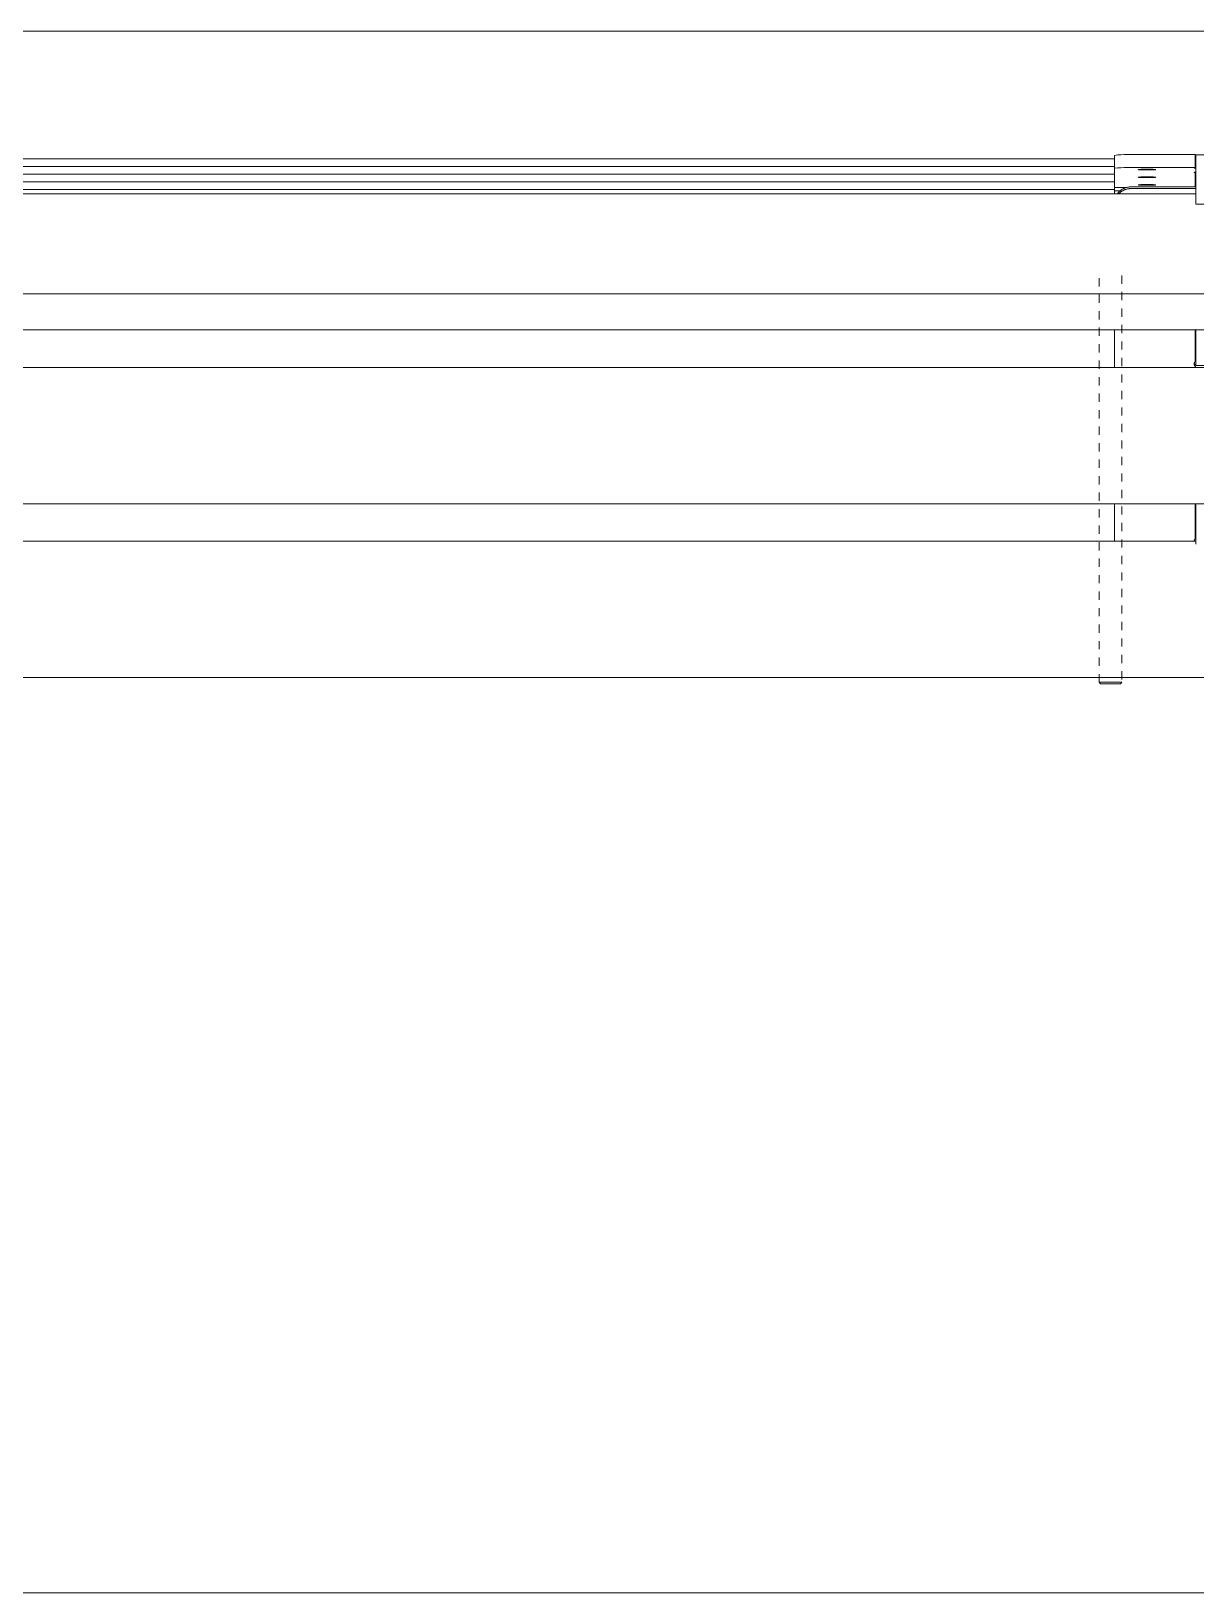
# Model space of a CAD drawing. Header units: inches. Extents: x -12 to 176, y -4 to 123.
# Drawn here: x 55.88 to 69.99, y 99.43 to 118.36 of the extents above; entities that cross this region are included whole.
import ezdxf

# ---------------------------------------------------------------- set-up
doc = ezdxf.new("R2010")
doc.units = ezdxf.units.IN
doc.linetypes.add('HIDDEN', pattern=[1.905, 1.27, -0.635])
doc.layers.add('ZANO_R', color=7, linetype='Continuous', lineweight=0)
doc.layers.add('ZANO_R_przerywana', color=250, linetype='HIDDEN', lineweight=0)

msp = doc.modelspace()

# ---------------------------------------------------------------- linework, layer by layer
at = {"layer": 'ZANO_R'}
for p, q in [((1.60821, 118.36439), (72.2382, 118.36439)), ((69.00985, 116.81625), (38.10431, 116.81625)), ((69.04906, 116.86389), (69.00985, 116.85958)), ((69.00985, 116.85958), (69.00985, 116.70224)), ((69.0884, 116.86688), (69.04906, 116.86389)), ((69.12781, 116.86854), (69.0884, 116.86688)), ((69.16726, 116.86888), (69.12781, 116.86854)), ((69.2067, 116.86789), (69.16726, 116.86888)), ((69.98623, 116.86789), (69.2067, 116.86789)), ((69.98623, 116.71055), (69.98623, 116.86789)), ((69.9941, 116.86065), (69.98623, 116.86091)), ((69.9941, 116.86771), (69.9941, 116.37146)), ((69.9941, 116.86771), (70.3878, 116.86771)), ((69.00985, 116.72315), (38.10431, 116.72315)), ((69.00985, 116.63005), (38.10431, 116.63005)), ((69.04906, 116.70655), (69.00985, 116.70224)), ((69.00985, 116.70224), (69.00985, 116.47072)), ((69.0884, 116.70954), (69.04906, 116.70655)), ((69.12781, 116.7112), (69.0884, 116.70954)), ((69.16726, 116.71154), (69.12781, 116.7112)), ((69.2067, 116.71055), (69.16726, 116.71154)), ((69.98623, 116.71055), (69.2067, 116.71055)), ((69.29725, 116.6873), (69.29726, 116.68732)), ((69.29725, 116.68727), (69.29725, 116.6873)), ((69.29725, 116.68725), (69.29725, 116.68727)), ((69.29726, 116.68722), (69.29725, 116.68725)), ((69.29726, 116.68732), (69.29727, 116.68735)), ((69.29727, 116.6872), (69.29726, 116.68722)), ((69.29727, 116.68735), (69.29728, 116.68737)), ((69.29728, 116.68717), (69.29727, 116.6872)), ((69.29728, 116.68737), (69.29729, 116.6874)), ((69.29729, 116.68715), (69.29728, 116.68717)), ((69.29729, 116.6874), (69.29731, 116.68742)), ((69.29731, 116.68712), (69.29729, 116.68715)), ((69.29731, 116.68742), (69.29733, 116.68745)), ((69.29733, 116.6871), (69.29731, 116.68712)), ((69.29733, 116.68745), (69.29736, 116.68747)), ((69.29736, 116.68707), (69.29733, 116.6871)), ((69.29736, 116.68747), (69.29738, 116.6875)), ((69.29738, 116.68705), (69.29736, 116.68707)), ((69.29738, 116.6875), (69.29742, 116.68752)), ((69.29742, 116.68702), (69.29738, 116.68705)), ((69.29742, 116.68752), (69.29745, 116.68755)), ((69.29745, 116.687), (69.29742, 116.68702)), ((69.29745, 116.68755), (69.29749, 116.68757)), ((69.29749, 116.68697), (69.29745, 116.687)), ((69.29749, 116.68757), (69.29753, 116.6876)), ((69.29753, 116.68695), (69.29749, 116.68697)), ((69.29753, 116.6876), (69.29758, 116.68763)), ((69.29758, 116.68692), (69.29753, 116.68695)), ((69.29758, 116.68763), (69.29763, 116.68765)), ((69.29763, 116.6869), (69.29758, 116.68692)), ((69.29763, 116.68765), (69.29768, 116.68768)), ((69.29768, 116.68687), (69.29763, 116.6869)), ((69.29768, 116.68768), (69.29774, 116.6877)), ((69.29774, 116.68684), (69.29768, 116.68687)), ((69.29774, 116.6877), (69.2978, 116.68773)), ((69.2978, 116.68682), (69.29774, 116.68684)), ((69.2978, 116.68773), (69.29786, 116.68775)), ((69.29786, 116.68679), (69.2978, 116.68682)), ((69.29786, 116.68775), (69.29793, 116.68778)), ((69.29793, 116.68677), (69.29786, 116.68679)), ((69.29793, 116.68778), (69.29807, 116.68783)), ((69.29807, 116.68672), (69.29793, 116.68677)), ((69.29807, 116.68783), (69.29823, 116.68788)), ((69.29823, 116.68666), (69.29807, 116.68672)), ((69.29823, 116.68788), (69.29841, 116.68793)), ((69.29841, 116.68661), (69.29823, 116.68666)), ((69.29841, 116.68793), (69.2986, 116.68799)), ((69.2986, 116.68656), (69.29841, 116.68661)), ((69.2986, 116.68799), (69.29903, 116.68809)), ((69.29903, 116.68646), (69.2986, 116.68656)), ((69.29903, 116.68809), (69.29951, 116.68819)), ((69.29951, 116.68635), (69.29903, 116.68646)), ((69.29951, 116.68819), (69.30006, 116.6883)), ((69.30006, 116.68625), (69.29951, 116.68635)), ((69.30006, 116.6883), (69.30135, 116.68851)), ((69.30135, 116.68604), (69.30006, 116.68625)), ((69.30135, 116.68851), (69.3029, 116.68872)), ((69.3029, 116.68583), (69.30135, 116.68604)), ((69.3029, 116.68872), (69.30471, 116.68893)), ((69.30471, 116.68562), (69.3029, 116.68583)), ((69.30471, 116.68893), (69.30913, 116.68934)), ((69.30913, 116.68521), (69.30471, 116.68562)), ((69.30913, 116.68934), (69.31458, 116.68973)), ((69.31458, 116.68482), (69.30913, 116.68521)), ((69.31458, 116.68973), (69.32838, 116.69045)), ((69.32838, 116.6841), (69.31458, 116.68482)), ((69.32838, 116.69045), (69.36442, 116.69145)), ((69.36442, 116.6831), (69.32838, 116.6841)), ((69.36442, 116.69145), (69.40355, 116.69176)), ((69.40355, 116.68278), (69.36442, 116.6831)), ((69.40355, 116.69176), (69.44268, 116.69145)), ((69.44268, 116.6831), (69.40355, 116.68278)), ((69.44268, 116.69145), (69.47871, 116.69045)), ((69.47871, 116.6841), (69.44268, 116.6831)), ((69.47871, 116.69045), (69.49252, 116.68973)), ((69.49252, 116.68482), (69.47871, 116.6841)), ((69.49252, 116.68973), (69.49797, 116.68934)), ((69.49797, 116.68521), (69.49252, 116.68482)), ((69.49797, 116.68934), (69.50239, 116.68893)), ((69.50239, 116.68562), (69.49797, 116.68521)), ((69.50239, 116.68893), (69.5042, 116.68872)), ((69.5042, 116.68583), (69.50239, 116.68562)), ((69.5042, 116.68872), (69.50575, 116.68851)), ((69.50575, 116.68604), (69.5042, 116.68583)), ((69.50575, 116.68851), (69.50704, 116.6883)), ((69.50704, 116.68625), (69.50575, 116.68604)), ((69.50704, 116.6883), (69.50759, 116.68819)), ((69.50759, 116.68635), (69.50704, 116.68625)), ((69.50759, 116.68819), (69.50807, 116.68809)), ((69.50807, 116.68646), (69.50759, 116.68635)), ((69.50807, 116.68809), (69.5085, 116.68799)), ((69.5085, 116.68656), (69.50807, 116.68646)), ((69.5085, 116.68799), (69.50869, 116.68793)), ((69.50869, 116.68661), (69.5085, 116.68656)), ((69.50869, 116.68793), (69.50887, 116.68788)), ((69.50887, 116.68666), (69.50869, 116.68661)), ((69.50887, 116.68788), (69.50903, 116.68783)), ((69.50903, 116.68672), (69.50887, 116.68666)), ((69.50903, 116.68783), (69.50917, 116.68778)), ((69.50917, 116.68677), (69.50903, 116.68672)), ((69.50917, 116.68778), (69.50924, 116.68775)), ((69.50924, 116.68679), (69.50917, 116.68677)), ((69.50924, 116.68775), (69.5093, 116.68773)), ((69.5093, 116.68682), (69.50924, 116.68679)), ((69.5093, 116.68773), (69.50936, 116.6877)), ((69.50936, 116.68684), (69.5093, 116.68682)), ((69.50936, 116.6877), (69.50942, 116.68768)), ((69.50942, 116.68687), (69.50936, 116.68684)), ((69.50942, 116.68768), (69.50947, 116.68765)), ((69.50947, 116.6869), (69.50942, 116.68687)), ((69.50947, 116.68765), (69.50952, 116.68763)), ((69.50952, 116.68692), (69.50947, 116.6869)), ((69.50952, 116.68763), (69.50957, 116.6876)), ((69.50957, 116.68695), (69.50952, 116.68692)), ((69.50957, 116.6876), (69.50961, 116.68757)), ((69.50961, 116.68697), (69.50957, 116.68695)), ((69.50961, 116.68757), (69.50965, 116.68755)), ((69.50965, 116.687), (69.50961, 116.68697)), ((69.50965, 116.68755), (69.50968, 116.68752)), ((69.50968, 116.68702), (69.50965, 116.687)), ((69.50968, 116.68752), (69.50972, 116.6875)), ((69.50972, 116.68705), (69.50968, 116.68702)), ((69.50972, 116.6875), (69.50974, 116.68747)), ((69.50974, 116.68707), (69.50972, 116.68705)), ((69.50974, 116.68747), (69.50977, 116.68745)), ((69.50977, 116.6871), (69.50974, 116.68707)), ((69.50977, 116.68745), (69.50979, 116.68742)), ((69.50979, 116.68712), (69.50977, 116.6871)), ((69.50979, 116.68742), (69.50981, 116.6874)), ((69.50981, 116.68715), (69.50979, 116.68712)), ((69.50981, 116.6874), (69.50982, 116.68737)), ((69.50982, 116.68717), (69.50981, 116.68715)), ((69.50982, 116.68737), (69.50983, 116.68735)), ((69.50983, 116.6872), (69.50982, 116.68717)), ((69.50983, 116.68735), (69.50984, 116.68732)), ((69.50984, 116.68722), (69.50983, 116.6872)), ((69.50984, 116.68732), (69.50985, 116.6873)), ((69.50985, 116.68725), (69.50984, 116.68722)), ((69.50985, 116.6873), (69.50985, 116.68727)), ((69.50985, 116.68727), (69.50985, 116.68725)), ((69.9747, 116.70477), (69.97471, 116.70478)), ((69.9747, 116.70476), (69.9747, 116.70477)), ((69.9747, 116.70475), (69.9747, 116.70476)), ((69.9747, 116.70474), (69.9747, 116.70475)), ((69.9747, 116.70473), (69.9747, 116.70474)), ((69.9747, 116.70472), (69.9747, 116.70473)), ((69.9747, 116.70471), (69.9747, 116.70472)), ((69.97471, 116.7047), (69.9747, 116.70471)), ((69.9747, 116.65321), (69.9747, 116.65322)), ((69.9747, 116.65322), (69.97471, 116.65322)), ((69.9747, 116.6532), (69.9747, 116.65321)), ((69.9747, 116.65319), (69.9747, 116.6532)), ((69.9747, 116.65318), (69.9747, 116.65319)), ((69.9747, 116.65317), (69.9747, 116.65318)), ((69.9747, 116.65318), (69.9747, 116.65318)), ((69.9747, 116.65316), (69.9747, 116.65317)), ((69.9747, 116.65315), (69.9747, 116.65316)), ((69.97471, 116.65314), (69.9747, 116.65315)), ((69.97471, 116.70478), (69.97472, 116.7048)), ((69.97472, 116.70469), (69.97471, 116.7047)), ((69.97471, 116.65323), (69.97472, 116.65324)), ((69.97471, 116.65322), (69.97471, 116.65323)), ((69.97472, 116.65313), (69.97471, 116.65314)), ((69.97471, 116.65314), (69.97471, 116.65314)), ((69.97472, 116.7048), (69.97473, 116.70481)), ((69.97473, 116.70468), (69.97472, 116.70469)), ((69.97472, 116.65324), (69.97473, 116.65325)), ((69.97472, 116.65312), (69.97472, 116.65313)), ((69.97473, 116.65311), (69.97472, 116.65312)), ((69.97473, 116.70481), (69.97474, 116.70482)), ((69.97474, 116.70467), (69.97473, 116.70468)), ((69.97473, 116.65325), (69.97474, 116.65326)), ((69.97473, 116.65325), (69.97473, 116.65325)), ((69.97474, 116.65311), (69.97473, 116.65311)), ((69.97474, 116.70482), (69.97475, 116.70483)), ((69.97475, 116.70466), (69.97474, 116.70467)), ((69.97474, 116.65326), (69.97475, 116.65327)), ((69.97474, 116.6531), (69.97474, 116.65311)), ((69.97475, 116.65309), (69.97474, 116.6531)), ((69.97475, 116.70483), (69.97476, 116.70484)), ((69.97476, 116.70464), (69.97475, 116.70466)), ((69.97475, 116.65327), (69.97476, 116.65328)), ((69.97477, 116.65308), (69.97475, 116.65309)), ((69.97476, 116.70484), (69.97478, 116.70485)), ((69.97478, 116.70463), (69.97476, 116.70464)), ((69.97476, 116.65328), (69.97477, 116.65329)), ((69.97477, 116.65329), (69.97479, 116.65329)), ((69.97478, 116.65307), (69.97477, 116.65308)), ((69.97478, 116.70485), (69.9748, 116.70486)), ((69.9748, 116.70462), (69.97478, 116.70463)), ((69.97479, 116.65307), (69.97478, 116.65307)), ((69.97479, 116.65329), (69.9748, 116.6533)), ((69.9748, 116.65306), (69.97479, 116.65307)), ((69.9748, 116.70486), (69.97481, 116.70487)), ((69.97481, 116.70461), (69.9748, 116.70462)), ((69.9748, 116.6533), (69.97481, 116.65331)), ((69.97482, 116.65305), (69.9748, 116.65306)), ((69.97481, 116.70487), (69.97484, 116.70488)), ((69.97484, 116.7046), (69.97481, 116.70461)), ((69.97481, 116.65331), (69.97483, 116.65332)), ((69.97483, 116.65304), (69.97482, 116.65305)), ((69.97483, 116.65332), (69.97484, 116.65332)), ((69.97485, 116.65304), (69.97483, 116.65304)), ((69.97484, 116.70488), (69.97486, 116.70489)), ((69.97486, 116.70459), (69.97484, 116.7046)), ((69.97484, 116.65332), (69.97486, 116.65333)), ((69.97486, 116.65303), (69.97485, 116.65304)), ((69.97486, 116.70489), (69.97488, 116.7049)), ((69.97488, 116.70458), (69.97486, 116.70459)), ((69.97486, 116.65333), (69.97488, 116.65334)), ((69.97488, 116.65302), (69.97486, 116.65303)), ((69.97488, 116.7049), (69.97491, 116.70491)), ((69.97491, 116.70457), (69.97488, 116.70458)), ((69.97488, 116.65334), (69.97491, 116.65335)), ((69.9749, 116.65301), (69.97488, 116.65302)), ((69.97494, 116.653), (69.9749, 116.65301)), ((69.97491, 116.70491), (69.97493, 116.70492)), ((69.97493, 116.70456), (69.97491, 116.70457)), ((69.97491, 116.65335), (69.97495, 116.65337)), ((69.97493, 116.70492), (69.97496, 116.70493)), ((69.97496, 116.70455), (69.97493, 116.70456)), ((69.97498, 116.65298), (69.97494, 116.653)), ((69.97495, 116.65337), (69.97499, 116.65338)), ((69.97496, 116.70493), (69.97502, 116.70496)), ((69.97502, 116.70453), (69.97496, 116.70455)), ((69.97503, 116.65297), (69.97498, 116.65298)), ((69.97499, 116.65338), (69.97504, 116.6534)), ((69.97502, 116.70496), (69.97509, 116.70498)), ((69.97509, 116.70451), (69.97502, 116.70453)), ((69.97508, 116.65295), (69.97503, 116.65297)), ((69.97504, 116.6534), (69.97509, 116.65342)), ((69.97519, 116.65292), (69.97508, 116.65295)), ((69.97509, 116.70498), (69.97517, 116.705)), ((69.97517, 116.70448), (69.97509, 116.70451)), ((69.97509, 116.65342), (69.9752, 116.65345)), ((69.97517, 116.705), (69.97525, 116.70502)), ((69.97525, 116.70446), (69.97517, 116.70448)), ((69.97531, 116.65289), (69.97519, 116.65292)), ((69.9752, 116.65345), (69.97532, 116.65348)), ((69.97525, 116.70502), (69.97534, 116.70504)), ((69.97534, 116.70444), (69.97525, 116.70446)), ((69.97545, 116.65286), (69.97531, 116.65289)), ((69.97532, 116.65348), (69.97546, 116.65351)), ((69.97534, 116.70504), (69.97553, 116.70508)), ((69.97553, 116.7044), (69.97534, 116.70444)), ((69.97577, 116.65279), (69.97545, 116.65286)), ((69.97546, 116.65351), (69.9756, 116.65354)), ((69.97553, 116.70508), (69.97575, 116.70512)), ((69.97575, 116.70436), (69.97553, 116.7044)), ((69.9756, 116.65354), (69.97593, 116.65359)), ((69.97575, 116.70512), (69.97599, 116.70516)), ((69.97599, 116.70432), (69.97575, 116.70436)), ((69.97615, 116.65273), (69.97577, 116.65279)), ((69.97593, 116.65359), (69.97631, 116.65365)), ((69.97599, 116.70516), (69.97655, 116.70525)), ((69.97655, 116.70424), (69.97599, 116.70432)), ((69.97705, 116.65261), (69.97615, 116.65273)), ((69.97631, 116.65365), (69.97673, 116.65371)), ((69.97655, 116.70525), (69.97793, 116.7054)), ((69.97793, 116.70408), (69.97655, 116.70424)), ((69.97673, 116.65371), (69.97769, 116.65382)), ((69.97816, 116.6525), (69.97705, 116.65261)), ((69.97769, 116.65382), (69.9941, 116.65461)), ((69.97793, 116.7054), (69.97964, 116.70555)), ((69.97964, 116.70393), (69.97793, 116.70408)), ((69.97947, 116.65239), (69.97816, 116.6525)), ((69.98258, 116.65218), (69.97947, 116.65239)), ((69.97964, 116.70555), (69.98623, 116.70592)), ((69.98623, 116.70357), (69.97964, 116.70393)), ((69.98623, 116.652), (69.98258, 116.65218)), ((69.98623, 116.70592), (69.98623, 116.71055)), ((69.9941, 116.70331), (69.98623, 116.70357)), ((69.98623, 116.652), (69.98623, 116.65436)), ((69.98623, 116.477), (69.98623, 116.652)), ((69.9941, 116.63005), (69.98623, 116.63005)), ((69.00985, 116.53695), (38.10431, 116.53695)), ((69.00985, 116.44385), (38.10431, 116.44385)), ((69.00985, 116.47072), (69.00985, 116.42929)), ((69.00985, 116.47072), (69.15201, 116.46932)), ((69.08269, 116.43338), (69.08798, 116.43749)), ((69.08798, 116.43749), (69.0934, 116.44142)), ((69.0934, 116.44142), (69.09896, 116.44517)), ((69.09896, 116.44517), (69.10464, 116.44872)), ((69.10464, 116.44872), (69.11044, 116.45208)), ((69.11044, 116.45208), (69.11635, 116.45524)), ((69.11635, 116.45524), (69.12236, 116.45819)), ((69.11653, 116.43438), (69.12254, 116.43732)), ((69.12236, 116.45819), (69.12847, 116.46095)), ((69.12254, 116.43732), (69.12864, 116.44006)), ((69.12847, 116.46095), (69.13467, 116.46349)), ((69.12864, 116.44006), (69.13482, 116.44259)), ((69.13467, 116.46349), (69.14096, 116.46582)), ((69.13482, 116.44259), (69.1411, 116.44491)), ((69.14096, 116.46582), (69.14731, 116.46793)), ((69.1411, 116.44491), (69.14744, 116.44702)), ((69.14731, 116.46793), (69.15374, 116.46983)), ((69.14744, 116.44702), (69.15385, 116.44891)), ((69.15374, 116.46983), (69.16023, 116.47151)), ((69.15385, 116.44891), (69.16033, 116.45058)), ((69.16023, 116.47151), (69.16677, 116.47297)), ((69.16033, 116.45058), (69.16685, 116.45204)), ((69.16677, 116.47297), (69.17335, 116.47421)), ((69.16685, 116.45204), (69.17342, 116.45327)), ((69.17335, 116.47421), (69.17998, 116.47522)), ((69.17342, 116.45327), (69.18003, 116.45428)), ((69.17998, 116.47522), (69.18663, 116.47601)), ((69.18003, 116.45428), (69.18667, 116.45506)), ((69.18663, 116.47601), (69.19331, 116.47657)), ((69.18667, 116.45506), (69.19334, 116.45562)), ((69.19331, 116.47657), (69.2, 116.4769)), ((69.19334, 116.45562), (69.20001, 116.45595)), ((69.2, 116.4769), (69.2067, 116.477)), ((69.20001, 116.45595), (69.2067, 116.45606)), ((69.2067, 116.477), (69.9941, 116.477)), ((69.2067, 116.45606), (69.9941, 116.45606)), ((69.29725, 116.5942), (69.29726, 116.59422)), ((69.29725, 116.59417), (69.29725, 116.5942)), ((69.29725, 116.59415), (69.29725, 116.59417)), ((69.29726, 116.59412), (69.29725, 116.59415)), ((69.29725, 116.5011), (69.29726, 116.50112)), ((69.29725, 116.50107), (69.29725, 116.5011)), ((69.29725, 116.50105), (69.29725, 116.50107)), ((69.29726, 116.50102), (69.29725, 116.50105)), ((69.29726, 116.59422), (69.29727, 116.59425)), ((69.29727, 116.5941), (69.29726, 116.59412)), ((69.29726, 116.50112), (69.29727, 116.50115)), ((69.29727, 116.501), (69.29726, 116.50102)), ((69.29727, 116.59425), (69.29728, 116.59427)), ((69.29728, 116.59407), (69.29727, 116.5941)), ((69.29727, 116.50115), (69.29728, 116.50117)), ((69.29728, 116.50097), (69.29727, 116.501)), ((69.29728, 116.59427), (69.29729, 116.5943)), ((69.29729, 116.59405), (69.29728, 116.59407)), ((69.29728, 116.50117), (69.29729, 116.5012)), ((69.29729, 116.50095), (69.29728, 116.50097)), ((69.29729, 116.5943), (69.29731, 116.59432)), ((69.29731, 116.59402), (69.29729, 116.59405)), ((69.29729, 116.5012), (69.29731, 116.50122)), ((69.29731, 116.50092), (69.29729, 116.50095)), ((69.29731, 116.59432), (69.29733, 116.59435)), ((69.29733, 116.594), (69.29731, 116.59402)), ((69.29731, 116.50122), (69.29733, 116.50125)), ((69.29733, 116.5009), (69.29731, 116.50092)), ((69.29733, 116.59435), (69.29736, 116.59437)), ((69.29736, 116.59397), (69.29733, 116.594)), ((69.29733, 116.50125), (69.29736, 116.50127)), ((69.29736, 116.50087), (69.29733, 116.5009)), ((69.29736, 116.59437), (69.29738, 116.5944)), ((69.29738, 116.59395), (69.29736, 116.59397)), ((69.29736, 116.50127), (69.29738, 116.5013)), ((69.29738, 116.50085), (69.29736, 116.50087)), ((69.29738, 116.5944), (69.29742, 116.59442)), ((69.29742, 116.59392), (69.29738, 116.59395)), ((69.29738, 116.5013), (69.29742, 116.50132)), ((69.29742, 116.50082), (69.29738, 116.50085)), ((69.29742, 116.59442), (69.29745, 116.59445)), ((69.29745, 116.5939), (69.29742, 116.59392)), ((69.29742, 116.50132), (69.29745, 116.50135)), ((69.29745, 116.5008), (69.29742, 116.50082)), ((69.29745, 116.59445), (69.29749, 116.59447)), ((69.29749, 116.59387), (69.29745, 116.5939)), ((69.29745, 116.50135), (69.29749, 116.50138)), ((69.29749, 116.50077), (69.29745, 116.5008)), ((69.29749, 116.59447), (69.29753, 116.5945)), ((69.29753, 116.59385), (69.29749, 116.59387)), ((69.29749, 116.50138), (69.29753, 116.5014)), ((69.29753, 116.50075), (69.29749, 116.50077)), ((69.29753, 116.5945), (69.29758, 116.59453)), ((69.29758, 116.59382), (69.29753, 116.59385)), ((69.29753, 116.5014), (69.29758, 116.50143)), ((69.29758, 116.50072), (69.29753, 116.50075)), ((69.29758, 116.59453), (69.29763, 116.59455)), ((69.29763, 116.5938), (69.29758, 116.59382)), ((69.29758, 116.50143), (69.29763, 116.50145)), ((69.29763, 116.5007), (69.29758, 116.50072)), ((69.29763, 116.59455), (69.29768, 116.59458)), ((69.29768, 116.59377), (69.29763, 116.5938)), ((69.29763, 116.50145), (69.29768, 116.50148)), ((69.29768, 116.50067), (69.29763, 116.5007)), ((69.29768, 116.59458), (69.29774, 116.5946)), ((69.29774, 116.59374), (69.29768, 116.59377)), ((69.29768, 116.50148), (69.29774, 116.5015)), ((69.29774, 116.50064), (69.29768, 116.50067)), ((69.29774, 116.5946), (69.2978, 116.59463)), ((69.2978, 116.59372), (69.29774, 116.59374)), ((69.29774, 116.5015), (69.2978, 116.50153)), ((69.2978, 116.50062), (69.29774, 116.50064)), ((69.2978, 116.59463), (69.29786, 116.59465)), ((69.29786, 116.59369), (69.2978, 116.59372)), ((69.2978, 116.50153), (69.29786, 116.50155)), ((69.29786, 116.50059), (69.2978, 116.50062)), ((69.29786, 116.59465), (69.29793, 116.59468)), ((69.29793, 116.59367), (69.29786, 116.59369)), ((69.29786, 116.50155), (69.29793, 116.50158)), ((69.29793, 116.50057), (69.29786, 116.50059)), ((69.29793, 116.59468), (69.29807, 116.59473)), ((69.29807, 116.59362), (69.29793, 116.59367)), ((69.29793, 116.50158), (69.29807, 116.50163)), ((69.29807, 116.50052), (69.29793, 116.50057)), ((69.29807, 116.59473), (69.29823, 116.59478)), ((69.29823, 116.59356), (69.29807, 116.59362)), ((69.29807, 116.50163), (69.29823, 116.50168)), ((69.29823, 116.50046), (69.29807, 116.50052)), ((69.29823, 116.59478), (69.29841, 116.59483)), ((69.29841, 116.59351), (69.29823, 116.59356)), ((69.29823, 116.50168), (69.29841, 116.50173)), ((69.29841, 116.50041), (69.29823, 116.50046)), ((69.29841, 116.59483), (69.2986, 116.59489)), ((69.2986, 116.59346), (69.29841, 116.59351)), ((69.29841, 116.50173), (69.2986, 116.50179)), ((69.2986, 116.50036), (69.29841, 116.50041)), ((69.2986, 116.59489), (69.29903, 116.59499)), ((69.29903, 116.59336), (69.2986, 116.59346)), ((69.2986, 116.50179), (69.29903, 116.50189)), ((69.29903, 116.50026), (69.2986, 116.50036)), ((69.29903, 116.59499), (69.29951, 116.59509)), ((69.29951, 116.59325), (69.29903, 116.59336)), ((69.29903, 116.50189), (69.29951, 116.50199)), ((69.29951, 116.50015), (69.29903, 116.50026)), ((69.29951, 116.59509), (69.30006, 116.5952)), ((69.30006, 116.59315), (69.29951, 116.59325)), ((69.29951, 116.50199), (69.30006, 116.5021)), ((69.30006, 116.50005), (69.29951, 116.50015)), ((69.30006, 116.5952), (69.30135, 116.59541)), ((69.30135, 116.59294), (69.30006, 116.59315)), ((69.30006, 116.5021), (69.30135, 116.50231)), ((69.30135, 116.49984), (69.30006, 116.50005)), ((69.30135, 116.59541), (69.3029, 116.59562)), ((69.3029, 116.59273), (69.30135, 116.59294)), ((69.30135, 116.50231), (69.3029, 116.50252)), ((69.3029, 116.49963), (69.30135, 116.49984)), ((69.3029, 116.59562), (69.30471, 116.59583)), ((69.30471, 116.59252), (69.3029, 116.59273)), ((69.3029, 116.50252), (69.30471, 116.50273)), ((69.30471, 116.49942), (69.3029, 116.49963)), ((69.30471, 116.59583), (69.30913, 116.59624)), ((69.30913, 116.59211), (69.30471, 116.59252)), ((69.30471, 116.50273), (69.30913, 116.50314)), ((69.30913, 116.49901), (69.30471, 116.49942)), ((69.30913, 116.59624), (69.31458, 116.59663)), ((69.31458, 116.59172), (69.30913, 116.59211)), ((69.30913, 116.50314), (69.31458, 116.50353)), ((69.31458, 116.49862), (69.30913, 116.49901)), ((69.31458, 116.59663), (69.32838, 116.59735)), ((69.32838, 116.591), (69.31458, 116.59172)), ((69.31458, 116.50353), (69.32838, 116.50425)), ((69.32838, 116.4979), (69.31458, 116.49862)), ((69.32838, 116.59735), (69.36442, 116.59835)), ((69.36442, 116.59), (69.32838, 116.591)), ((69.32838, 116.50425), (69.36442, 116.50525)), ((69.36442, 116.4969), (69.32838, 116.4979)), ((69.36442, 116.59835), (69.40355, 116.59866)), ((69.40355, 116.58968), (69.36442, 116.59)), ((69.36442, 116.50525), (69.40355, 116.50556)), ((69.40355, 116.49658), (69.36442, 116.4969)), ((69.40355, 116.59866), (69.44268, 116.59835)), ((69.44268, 116.59), (69.40355, 116.58968)), ((69.40355, 116.50556), (69.44268, 116.50525)), ((69.44268, 116.4969), (69.40355, 116.49658)), ((69.44268, 116.59835), (69.47871, 116.59735)), ((69.47871, 116.591), (69.44268, 116.59)), ((69.44268, 116.50525), (69.47871, 116.50425)), ((69.47871, 116.4979), (69.44268, 116.4969)), ((69.47871, 116.59735), (69.49252, 116.59663)), ((69.49252, 116.59172), (69.47871, 116.591)), ((69.47871, 116.50425), (69.49252, 116.50353)), ((69.49252, 116.49862), (69.47871, 116.4979)), ((69.49252, 116.59663), (69.49797, 116.59624)), ((69.49797, 116.59211), (69.49252, 116.59172)), ((69.49252, 116.50353), (69.49797, 116.50314)), ((69.49797, 116.49901), (69.49252, 116.49862)), ((69.49797, 116.59624), (69.50239, 116.59583)), ((69.50239, 116.59252), (69.49797, 116.59211)), ((69.49797, 116.50314), (69.50239, 116.50273)), ((69.50239, 116.49942), (69.49797, 116.49901)), ((69.50239, 116.59583), (69.5042, 116.59562)), ((69.5042, 116.59273), (69.50239, 116.59252)), ((69.50239, 116.50273), (69.5042, 116.50252)), ((69.5042, 116.49963), (69.50239, 116.49942)), ((69.5042, 116.59562), (69.50575, 116.59541)), ((69.50575, 116.59294), (69.5042, 116.59273)), ((69.5042, 116.50252), (69.50575, 116.50231)), ((69.50575, 116.49984), (69.5042, 116.49963)), ((69.50575, 116.59541), (69.50704, 116.5952)), ((69.50704, 116.59315), (69.50575, 116.59294)), ((69.50575, 116.50231), (69.50704, 116.5021)), ((69.50704, 116.50005), (69.50575, 116.49984)), ((69.50704, 116.5952), (69.50759, 116.59509)), ((69.50759, 116.59325), (69.50704, 116.59315)), ((69.50704, 116.5021), (69.50759, 116.50199)), ((69.50759, 116.50015), (69.50704, 116.50005)), ((69.50759, 116.59509), (69.50807, 116.59499)), ((69.50807, 116.59336), (69.50759, 116.59325)), ((69.50759, 116.50199), (69.50807, 116.50189)), ((69.50807, 116.50026), (69.50759, 116.50015)), ((69.50807, 116.59499), (69.5085, 116.59489)), ((69.5085, 116.59346), (69.50807, 116.59336)), ((69.50807, 116.50189), (69.5085, 116.50179)), ((69.5085, 116.50036), (69.50807, 116.50026)), ((69.5085, 116.59489), (69.50869, 116.59483)), ((69.50869, 116.59351), (69.5085, 116.59346)), ((69.5085, 116.50179), (69.50869, 116.50173)), ((69.50869, 116.50041), (69.5085, 116.50036)), ((69.50869, 116.59483), (69.50887, 116.59478)), ((69.50887, 116.59356), (69.50869, 116.59351)), ((69.50869, 116.50173), (69.50887, 116.50168)), ((69.50887, 116.50046), (69.50869, 116.50041)), ((69.50887, 116.59478), (69.50903, 116.59473)), ((69.50903, 116.59362), (69.50887, 116.59356)), ((69.50887, 116.50168), (69.50903, 116.50163)), ((69.50903, 116.50052), (69.50887, 116.50046)), ((69.50903, 116.59473), (69.50917, 116.59468)), ((69.50917, 116.59367), (69.50903, 116.59362)), ((69.50903, 116.50163), (69.50917, 116.50158)), ((69.50917, 116.50057), (69.50903, 116.50052)), ((69.50917, 116.59468), (69.50924, 116.59465)), ((69.50924, 116.59369), (69.50917, 116.59367)), ((69.50917, 116.50158), (69.50924, 116.50155)), ((69.50924, 116.50059), (69.50917, 116.50057)), ((69.50924, 116.59465), (69.5093, 116.59463)), ((69.5093, 116.59372), (69.50924, 116.59369)), ((69.50924, 116.50155), (69.5093, 116.50153)), ((69.5093, 116.50062), (69.50924, 116.50059)), ((69.5093, 116.59463), (69.50936, 116.5946)), ((69.50936, 116.59374), (69.5093, 116.59372)), ((69.5093, 116.50153), (69.50936, 116.5015)), ((69.50936, 116.50064), (69.5093, 116.50062)), ((69.50936, 116.5946), (69.50942, 116.59458)), ((69.50942, 116.59377), (69.50936, 116.59374)), ((69.50936, 116.5015), (69.50942, 116.50148)), ((69.50942, 116.50067), (69.50936, 116.50064)), ((69.50942, 116.59458), (69.50947, 116.59455)), ((69.50947, 116.5938), (69.50942, 116.59377)), ((69.50942, 116.50148), (69.50947, 116.50145)), ((69.50947, 116.5007), (69.50942, 116.50067)), ((69.50947, 116.59455), (69.50952, 116.59453)), ((69.50952, 116.59382), (69.50947, 116.5938)), ((69.50947, 116.50145), (69.50952, 116.50143)), ((69.50952, 116.50072), (69.50947, 116.5007)), ((69.50952, 116.59453), (69.50957, 116.5945)), ((69.50957, 116.59385), (69.50952, 116.59382)), ((69.50952, 116.50143), (69.50957, 116.5014)), ((69.50957, 116.50075), (69.50952, 116.50072)), ((69.50957, 116.5945), (69.50961, 116.59447)), ((69.50961, 116.59387), (69.50957, 116.59385)), ((69.50957, 116.5014), (69.50961, 116.50138)), ((69.50961, 116.50077), (69.50957, 116.50075)), ((69.50961, 116.59447), (69.50965, 116.59445)), ((69.50965, 116.5939), (69.50961, 116.59387)), ((69.50961, 116.50138), (69.50965, 116.50135)), ((69.50965, 116.5008), (69.50961, 116.50077)), ((69.50965, 116.59445), (69.50968, 116.59442)), ((69.50968, 116.59392), (69.50965, 116.5939)), ((69.50965, 116.50135), (69.50968, 116.50132)), ((69.50968, 116.50082), (69.50965, 116.5008)), ((69.50968, 116.59442), (69.50972, 116.5944)), ((69.50972, 116.59395), (69.50968, 116.59392)), ((69.50968, 116.50132), (69.50972, 116.5013)), ((69.50972, 116.50085), (69.50968, 116.50082)), ((69.50972, 116.5944), (69.50974, 116.59437)), ((69.50974, 116.59397), (69.50972, 116.59395)), ((69.50972, 116.5013), (69.50974, 116.50127)), ((69.50974, 116.50087), (69.50972, 116.50085)), ((69.50974, 116.59437), (69.50977, 116.59435)), ((69.50977, 116.594), (69.50974, 116.59397)), ((69.50974, 116.50127), (69.50977, 116.50125)), ((69.50977, 116.5009), (69.50974, 116.50087)), ((69.50977, 116.59435), (69.50979, 116.59432)), ((69.50979, 116.59402), (69.50977, 116.594)), ((69.50977, 116.50125), (69.50979, 116.50122)), ((69.50979, 116.50092), (69.50977, 116.5009)), ((69.50979, 116.59432), (69.50981, 116.5943)), ((69.50981, 116.59405), (69.50979, 116.59402)), ((69.50979, 116.50122), (69.50981, 116.5012)), ((69.50981, 116.50095), (69.50979, 116.50092)), ((69.50981, 116.5943), (69.50982, 116.59427)), ((69.50982, 116.59407), (69.50981, 116.59405)), ((69.50981, 116.5012), (69.50982, 116.50117)), ((69.50982, 116.50097), (69.50981, 116.50095)), ((69.50982, 116.59427), (69.50983, 116.59425)), ((69.50983, 116.5941), (69.50982, 116.59407)), ((69.50982, 116.50117), (69.50983, 116.50115)), ((69.50983, 116.501), (69.50982, 116.50097)), ((69.50983, 116.59425), (69.50984, 116.59422)), ((69.50984, 116.59412), (69.50983, 116.5941)), ((69.50983, 116.50115), (69.50984, 116.50112)), ((69.50984, 116.50102), (69.50983, 116.501)), ((69.50984, 116.59422), (69.50985, 116.5942)), ((69.50985, 116.59415), (69.50984, 116.59412)), ((69.50984, 116.50112), (69.50985, 116.5011)), ((69.50985, 116.50105), (69.50984, 116.50102)), ((69.50985, 116.5942), (69.50985, 116.59417)), ((69.50985, 116.59417), (69.50985, 116.59415)), ((69.50985, 116.5011), (69.50985, 116.50107)), ((69.50985, 116.50107), (69.50985, 116.50105)), ((69.9941, 116.53695), (69.98623, 116.53695)), ((69.9941, 116.50487), (69.98623, 116.50513)), ((37.12005, 116.39455), (69.9941, 116.39455)), ((69.07824, 116.42973), (69.00985, 116.42929)), ((69.00985, 116.42929), (69.00985, 116.39455)), ((69.04597, 116.39455), (69.04997, 116.39993)), ((69.04997, 116.39993), (69.05414, 116.40517)), ((69.05414, 116.40517), (69.05849, 116.41026)), ((69.05849, 116.41026), (69.06301, 116.41521)), ((69.06301, 116.41521), (69.0677, 116.42)), ((69.06323, 116.39455), (69.06792, 116.39931)), ((69.0677, 116.42), (69.07254, 116.42463)), ((69.06792, 116.39931), (69.07276, 116.40392)), ((69.07254, 116.42463), (69.07754, 116.42909)), ((69.07276, 116.40392), (69.07776, 116.40836)), ((69.07754, 116.42909), (69.08269, 116.43338)), ((69.07776, 116.40836), (69.08291, 116.41263)), ((69.08291, 116.41263), (69.08819, 116.41672)), ((69.08819, 116.41672), (69.09362, 116.42063)), ((69.09362, 116.42063), (69.09917, 116.42436)), ((69.09917, 116.42436), (69.10484, 116.4279)), ((69.10484, 116.4279), (69.11063, 116.43124)), ((69.11063, 116.43124), (69.11653, 116.43438)), ((69.9941, 116.37146), (69.9941, 116.26852)), ((69.9941, 116.26851), (70.3878, 116.26851)), ((1.4901, 115.17989), (72.35631, 115.17989)), ((72.2382, 114.74213), (1.60821, 114.74213)), ((69.00985, 114.28744), (69.00985, 114.74213)), ((69.98623, 114.74213), (69.98623, 114.35732)), ((69.9941, 114.74213), (69.9941, 114.70873)), ((69.9941, 114.70873), (69.9941, 114.41224)), ((69.98266, 114.35323), (69.98186, 114.35214)), ((69.9835, 114.3543), (69.98266, 114.35323)), ((69.98437, 114.35534), (69.9835, 114.3543)), ((69.98528, 114.35634), (69.98437, 114.35534)), ((69.98623, 114.35732), (69.98528, 114.35634)), ((69.9941, 114.41224), (69.9941, 114.30984)), ((1.60821, 114.28744), (72.2382, 114.28744)), ((69.97475, 114.33054), (69.97474, 114.32918)), ((69.97474, 114.32918), (69.97478, 114.32782)), ((69.9748, 114.33189), (69.97475, 114.33054)), ((69.97478, 114.32782), (69.97487, 114.32647)), ((69.9749, 114.33325), (69.9748, 114.33189)), ((69.97487, 114.32647), (69.97501, 114.32512)), ((69.97505, 114.3346), (69.9749, 114.33325)), ((69.97501, 114.32512), (69.97519, 114.32377)), ((69.97524, 114.33594), (69.97505, 114.3346)), ((69.97519, 114.32377), (69.97542, 114.32244)), ((69.97549, 114.33728), (69.97524, 114.33594)), ((69.97542, 114.32244), (69.97569, 114.32111)), ((69.97577, 114.3386), (69.97549, 114.33728)), ((69.97569, 114.32111), (69.97601, 114.31979)), ((69.97611, 114.33992), (69.97577, 114.3386)), ((69.97601, 114.31979), (69.97638, 114.31848)), ((69.97649, 114.34122), (69.97611, 114.33992)), ((69.97614, 114.3402), (69.97652, 114.33894)), ((69.97638, 114.31848), (69.97679, 114.31719)), ((69.97691, 114.34251), (69.97649, 114.34122)), ((69.97652, 114.33894), (69.97693, 114.33771)), ((69.97679, 114.31719), (69.97725, 114.31591)), ((69.97738, 114.34378), (69.97691, 114.34251)), ((69.97693, 114.33771), (69.97739, 114.33648)), ((69.97725, 114.31591), (69.97775, 114.31465)), ((69.97789, 114.34504), (69.97738, 114.34378)), ((69.97739, 114.33648), (69.97789, 114.33528)), ((69.97775, 114.31465), (69.9783, 114.31341)), ((69.97845, 114.34628), (69.97789, 114.34504)), ((69.97789, 114.33528), (69.97843, 114.33409)), ((69.9783, 114.31341), (69.97889, 114.31218)), ((69.97843, 114.33409), (69.97901, 114.33292)), ((69.97905, 114.3475), (69.97845, 114.34628)), ((69.97889, 114.31218), (69.97952, 114.31098)), ((69.97901, 114.33292), (69.97963, 114.33177)), ((69.97969, 114.34869), (69.97905, 114.3475)), ((69.97952, 114.31098), (69.98019, 114.3098)), ((69.97963, 114.33177), (69.98028, 114.33064)), ((69.98037, 114.34987), (69.97969, 114.34869)), ((69.98019, 114.3098), (69.9809, 114.30865)), ((69.98028, 114.33064), (69.98098, 114.32953)), ((69.98109, 114.35101), (69.98037, 114.34987)), ((69.9809, 114.30865), (69.98165, 114.30752)), ((69.98098, 114.32953), (69.98171, 114.32845)), ((69.98186, 114.35214), (69.98109, 114.35101)), ((69.98165, 114.30752), (69.98244, 114.30642)), ((69.98171, 114.32845), (69.98247, 114.32739)), ((69.98244, 114.30642), (69.98327, 114.30534)), ((69.98247, 114.32739), (69.98327, 114.32636)), ((69.98327, 114.32636), (69.98411, 114.32535)), ((69.98327, 114.30534), (69.98414, 114.3043)), ((69.98411, 114.32535), (69.98497, 114.32437)), ((69.98414, 114.3043), (69.98504, 114.30328)), ((69.98497, 114.32437), (69.98587, 114.32343)), ((69.98504, 114.30328), (69.98598, 114.3023)), ((69.98587, 114.32343), (69.98681, 114.32251)), ((69.98598, 114.3023), (69.98695, 114.30135)), ((69.98681, 114.32251), (69.98777, 114.32163)), ((69.98695, 114.30135), (69.98795, 114.30044)), ((69.98777, 114.32163), (69.98876, 114.32077)), ((69.98795, 114.30044), (69.98898, 114.29956)), ((69.98876, 114.32077), (69.98977, 114.31996)), ((69.98898, 114.29956), (69.99005, 114.29871)), ((69.98977, 114.31996), (69.99082, 114.31917)), ((69.99005, 114.29871), (69.99114, 114.29791)), ((69.99082, 114.31917), (69.99189, 114.31842)), ((69.99114, 114.29791), (69.99226, 114.29714)), ((69.99189, 114.31842), (69.99298, 114.31771)), ((69.99226, 114.29714), (69.9934, 114.29641)), ((69.99298, 114.31771), (69.9941, 114.31704)), ((69.9934, 114.29641), (69.99457, 114.29573)), ((69.9941, 114.30984), (70.3878, 114.30984)), ((72.2382, 112.63503), (1.60821, 112.63503)), ((69.00985, 112.18034), (69.00985, 112.63503)), ((69.98623, 112.63503), (69.98623, 112.20729)), ((69.9941, 112.63503), (69.9941, 112.6173)), ((69.9941, 112.6173), (69.9941, 112.2271)), ((37.12005, 112.18034), (69.9941, 112.18034)), ((69.97475, 112.18164), (69.9747, 112.18034)), ((69.97483, 112.18295), (69.97475, 112.18164)), ((69.97497, 112.18425), (69.97483, 112.18295)), ((69.97514, 112.18554), (69.97497, 112.18425)), ((69.97536, 112.18683), (69.97514, 112.18554)), ((69.97562, 112.18811), (69.97536, 112.18683)), ((69.97593, 112.18938), (69.97562, 112.18811)), ((69.97628, 112.19064), (69.97593, 112.18938)), ((69.97614, 112.19017), (69.98045, 112.18034)), ((69.97667, 112.19189), (69.97628, 112.19064)), ((69.9771, 112.19312), (69.97667, 112.19189)), ((69.97757, 112.19434), (69.9771, 112.19312)), ((69.97809, 112.19554), (69.97757, 112.19434)), ((69.97864, 112.19672), (69.97809, 112.19554)), ((69.97923, 112.19789), (69.97864, 112.19672)), ((69.97987, 112.19903), (69.97923, 112.19789)), ((69.98054, 112.20015), (69.97987, 112.19903)), ((69.98124, 112.20125), (69.98054, 112.20015)), ((69.98199, 112.20233), (69.98124, 112.20125)), ((69.98277, 112.20337), (69.98199, 112.20233)), ((69.98358, 112.2044), (69.98277, 112.20337)), ((69.98443, 112.20539), (69.98358, 112.2044)), ((69.98531, 112.20635), (69.98443, 112.20539)), ((69.98623, 112.20729), (69.98531, 112.20635)), ((69.9941, 112.2271), (69.9941, 112.14607)), ((72.2382, 110.52793), (1.60821, 110.52793))]:
    msp.add_line(p, q, dxfattribs=at)
msp.add_lwpolyline([(-3.24405, 115.17989), (76.4408, 115.17989), (76.4408, 99.43184), (-3.24405, 99.43184)], close=True, dxfattribs=at)
msp.add_lwpolyline([(-12.38793, 99.43184), (176.21218, 99.43184)], dxfattribs=at)
at = {"layer": 'ZANO_R_przerywana', "ltscale": 0.05}
for p, q in [((68.82481, 110.47058), (68.82481, 115.40365)), ((69.1004, 115.40365), (69.1004, 110.47058))]:
    msp.add_line(p, q, dxfattribs=at)
at = {"layer": 'ZANO_R_przerywana'}
for p, q in [((68.82491, 110.47058), (68.82481, 110.47058)), ((68.82481, 110.47058), (68.82481, 110.47058)), ((68.82481, 110.47058), (69.08873, 110.47058)), ((68.84203, 110.45335), (68.82486, 110.47053)), ((69.07297, 110.45335), (68.84204, 110.45335)), ((69.08058, 110.45335), (69.07297, 110.45335)), ((69.08258, 110.45335), (69.08058, 110.45335)), ((69.08306, 110.45335), (69.08258, 110.45335)), ((69.08316, 110.45335), (69.08306, 110.45335)), ((69.08318, 110.45335), (69.08316, 110.45335)), ((69.08317, 110.45335), (69.08317, 110.45335)), ((69.08317, 110.45335), (69.08318, 110.45335)), ((69.10035, 110.47053), (69.08318, 110.45335)), ((69.08318, 110.45335), (69.08318, 110.45335)), ((69.08873, 110.47058), (69.1003, 110.47058))]:
    msp.add_line(p, q, dxfattribs=at)

doc.saveas('drawing.dxf')
